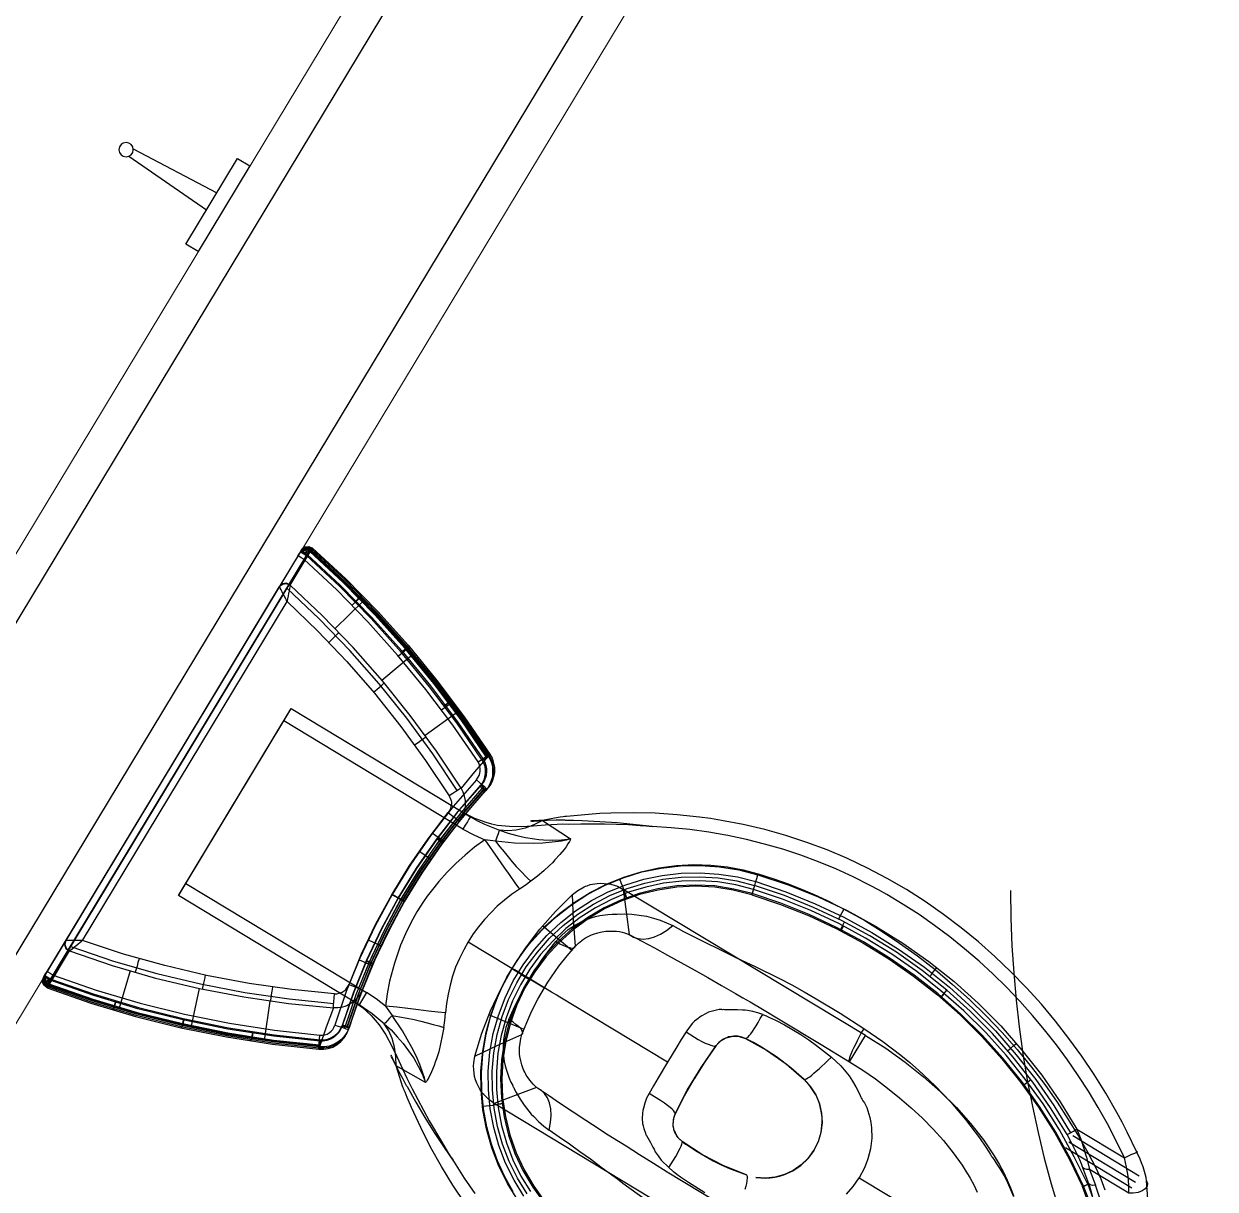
# Model space of a CAD drawing. Header units: centimetres. Extents: x 139057 to 200038, y 34824 to 80516.
# Drawn here: x 164562.8 to 164646.2, y 55901.5 to 55983.1 of the extents above; entities that cross this region are included whole.
import ezdxf

# ---------------------------------------------------------------- set-up
doc = ezdxf.new("R2010")
doc.units = ezdxf.units.CM
doc.header["$LTSCALE"] = 100
doc.linetypes.add('HIDDEN', pattern=[0.5, 0.25, -0.25])
doc.layers.get('0').update_dxf_attribs({"lineweight": 0})
doc.layers.add('437_RIVESTIMENTI_001-AM_0', color=13, linetype='Continuous', lineweight=0)
for name, color, linetype in [('A-ARREDO', 6, 'Continuous'), ('A-MCLS4-12', 61, 'Continuous'), ('A-SANITARI', 6, 'Continuous')]:
    doc.layers.add(name, color=color, linetype=linetype)

# ---------------------------------------------------------------- blocks, each defined once
blk = doc.blocks.new('AWP0ALEVP1$0$COAT HOOK_1')
for p, q in [((-3, -76), (-7, -10)), ((3, -76), (7, -10))]:
    blk.add_line(p, q)
blk.add_lwpolyline([(-35, -10), (35, -10), (35, 0), (-35, 0)], close=True)
blk.add_circle((0, -80), 5)
blk = doc.blocks.new('hand')
at = {"layer": 'A-SANITARI', "color": 8, "linetype": 'HIDDEN', "ltscale": 5}
blk.add_circle((0, 0), 75, dxfattribs=at)

msp = doc.modelspace()

# ---------------------------------------------------------------- linework, layer by layer
at = {"layer": '437_RIVESTIMENTI_001-AM_0', "elevation": 0}
for points in [[(164558.433, 56114.742), (164560.574, 56113.45), (164462.643, 55951.218), (164537.981, 55905.74), (164639.788, 56074.395), (164666.329, 56058.374), (164665.037, 56056.233)], [(164659.264, 56045.702), (164657.972, 56043.561), (164645.557, 56051.056), (164552.535, 55896.955), (164720.761, 55795.406), (164813.783, 55949.507), (164751.287, 55987.232), (164752.579, 55989.373)]]:
    msp.add_lwpolyline(points, dxfattribs=at)
at = {"layer": 'A-MCLS4-12'}
for p, q in [((164640.637, 56070.963, 0), (164538.83, 55902.308, 0)), ((164644.691, 56054.459, 0), (164549.103, 55896.107, 0))]:
    msp.add_line(p, q, dxfattribs=at)
at = {"layer": 'A-SANITARI', "elevation": 0, "flags": 128}
for points in [[(164582.248, 55946.198), (164582.303, 55946.164), (164582.677, 55945.938), (164582.844, 55946.121), (164582.956, 55946.243), (164583.011, 55946.304), (164582.745, 55946.427), (164582.459, 55946.391), (164582.248, 55946.198), (164564.25, 55916.383), (164564.177, 55916.106), (164564.279, 55915.836), (164564.512, 55915.658), (164564.54, 55915.735), (164564.604, 55915.905), (164564.68, 55916.124), (164564.306, 55916.349), (164564.25, 55916.383)], [(164564.42, 55915.694), (164564.462, 55915.763), (164582.677, 55945.938), (164582.803, 55946.146), (164582.936, 55946.368)], [(164594.533, 55930.162), (164592.888, 55928.282), (164591.359, 55926.313), (164589.924, 55924.249), (164588.622, 55922.124), (164587.431, 55919.932), (164586.365, 55917.664), (164585.418, 55915.344), (164584.612, 55912.976), (164584.917, 55912.886), (164585.172, 55912.808), (164585.392, 55912.732), (164585.519, 55912.693), (164585.569, 55912.682), (164585.597, 55912.759), (164585.463, 55912.443), (164585.296, 55912.166), (164585.065, 55911.909), (164584.8, 55911.69), (164584.497, 55911.533), (164584.183, 55911.42), (164583.845, 55911.36), (164583.512, 55911.372), (164580.279, 55911.716), (164577.053, 55912.227), (164573.866, 55912.866), (164570.712, 55913.654), (164567.584, 55914.578), (164564.512, 55915.658), (164564.47, 55915.589), (164567.542, 55914.509), (164570.671, 55913.585), (164573.838, 55912.788), (164577.025, 55912.15), (164580.251, 55911.639), (164583.498, 55911.286), (164583.825, 55911.296), (164584.156, 55911.342), (164584.483, 55911.447), (164584.772, 55911.613), (164585.037, 55911.831), (164585.268, 55912.089), (164585.443, 55912.38), (164585.569, 55912.682), (164586.363, 55915), (164587.277, 55917.265), (164588.324, 55919.469), (164589.476, 55921.627), (164590.766, 55923.703), (164592.154, 55925.72), (164593.658, 55927.647), (164595.264, 55929.494), (164595.231, 55929.533), (164595.128, 55929.614), (164594.959, 55929.772), (164594.749, 55929.956), (164594.533, 55930.162), (164594.709, 55930.453), (164594.765, 55930.608), (164594.784, 55930.766), (164594.798, 55930.852), (164594.79, 55930.933), (164594.774, 55931.094), (164594.744, 55931.169), (164594.713, 55931.244), (164594.639, 55931.402), (164594.914, 55931.576), (164595.145, 55931.74), (164595.328, 55931.856), (164595.442, 55931.919), (164595.473, 55931.939), (164595.625, 55931.658), (164595.73, 55931.33), (164595.784, 55931.014), (164595.786, 55930.672), (164595.766, 55930.514), (164595.732, 55930.364), (164595.634, 55930.045), (164595.556, 55929.885), (164595.473, 55929.746), (164595.264, 55929.494), (164595.208, 55929.433), (164595.417, 55929.685), (164595.579, 55929.984), (164595.635, 55930.14), (164595.677, 55930.303), (164595.73, 55930.611), (164595.736, 55930.778), (164595.729, 55930.953), (164595.674, 55931.269), (164595.569, 55931.597), (164595.417, 55931.878), (164593.623, 55934.511), (164591.712, 55937.044), (164589.687, 55939.514), (164587.559, 55941.876), (164585.337, 55944.144), (164583.011, 55946.304), (164583.053, 55946.373), (164583.045, 55946.359), (164583.014, 55946.34), (164582.972, 55946.271), (164582.939, 55946.215), (164582.892, 55946.168), (164582.858, 55946.113), (164582.802, 55946.052), (164582.697, 55945.908), (164582.574, 55945.736), (164582.46, 55945.578)], [(164582.886, 55946.285), (164582.861, 55946.243), (164564.596, 55915.985), (164564.496, 55915.819), (164564.471, 55915.777)], [(164582.198, 55946.115), (164582.253, 55946.081), (164582.627, 55945.855), (164564.73, 55916.207), (164567.774, 55915.144), (164570.88, 55914.214), (164574.006, 55913.443), (164577.171, 55912.799), (164580.37, 55912.304), (164583.58, 55911.954)], [(164582.03, 55945.837), (164582.08, 55945.921), (164582.106, 55945.962), (164582.131, 55946.004), (164582.181, 55946.087), (164582.206, 55946.128), (164582.223, 55946.156), (164582.256, 55946.212), (164582.273, 55946.239), (164582.29, 55946.267)], [(164584.599, 55915.177), (164584.751, 55915.179), (164584.921, 55915.209), (164585.062, 55915.256), (164585.137, 55915.286), (164585.207, 55915.339), (164585.338, 55915.43), (164585.385, 55915.477), (164585.441, 55915.538), (164585.608, 55915.815), (164585.896, 55915.698), (164586.143, 55915.606), (164586.362, 55915.53), (164586.495, 55915.469), (164586.545, 55915.457), (164586.064, 55914.16), (164585.633, 55912.851), (164586.416, 55915.119), (164587.305, 55917.343), (164588.335, 55919.518), (164589.476, 55921.627), (164590.736, 55923.683), (164592.112, 55925.65), (164593.577, 55927.545), (164595.144, 55929.358), (164595.097, 55929.406), (164594.961, 55929.525), (164594.779, 55929.692), (164594.918, 55929.892), (164595.052, 55930.113), (164595.083, 55930.227), (164595.122, 55930.355), (164595.17, 55930.591), (164595.173, 55930.721), (164595.168, 55930.838), (164595.129, 55931.087), (164595.088, 55931.207), (164595.038, 55931.312), (164594.925, 55931.532), (164593.15, 55934.135), (164591.253, 55936.66), (164589.248, 55939.099), (164587.147, 55941.444), (164584.939, 55943.704), (164582.627, 55945.855), (164582.802, 55946.052), (164582.922, 55946.188), (164582.961, 55946.221), (164582.695, 55946.344), (164582.409, 55946.308), (164582.198, 55946.115)], [(164582.939, 55946.215), (164582.7, 55946.321), (164582.428, 55946.278), (164582.225, 55946.098)], [(164582.248, 55946.198), (164582.29, 55946.267), (164582.501, 55946.461), (164582.787, 55946.496), (164583.053, 55946.373), (164585.379, 55944.213), (164587.615, 55941.937), (164589.743, 55939.575), (164591.754, 55937.113), (164593.67, 55934.558), (164595.473, 55931.939), (164595.417, 55931.878), (164595.348, 55931.825), (164595.195, 55931.728), (164594.989, 55931.607), (164595.116, 55931.379), (164595.193, 55931.162), (164595.232, 55930.912), (164595.234, 55930.665), (164595.217, 55930.543), (164595.2, 55930.421), (164595.116, 55930.188), (164595.063, 55930.069), (164594.996, 55929.958), (164594.843, 55929.767)], [(164582.981, 55946.285), (164582.742, 55946.391), (164582.479, 55946.361), (164582.275, 55946.181)], [(164595.239, 55931.739), (164593.451, 55934.35), (164591.548, 55936.898), (164589.529, 55939.345), (164587.415, 55941.699), (164585.192, 55943.967), (164582.866, 55946.127), (164582.678, 55946.221), (164582.473, 55946.194), (164582.308, 55946.048)], [(164582.917, 55946.21), (164582.734, 55946.282), (164582.528, 55946.255), (164582.372, 55946.122)], [(164582.805, 55946.088), (164582.642, 55946.13), (164582.511, 55946.039)], [(164595.259, 55931.803), (164593.47, 55934.414), (164591.559, 55936.947), (164589.554, 55939.387), (164587.426, 55941.749), (164585.217, 55944.008), (164582.892, 55946.168)], [(164582.908, 55946.196), (164585.225, 55944.022), (164587.448, 55941.754), (164589.562, 55939.401), (164591.582, 55936.953), (164593.484, 55934.406), (164595.273, 55931.795)], [(164594.639, 55931.402), (164592.87, 55933.983), (164590.992, 55936.477), (164589.006, 55938.886), (164586.933, 55941.214), (164584.744, 55943.443), (164582.46, 55945.578), (164564.897, 55916.484), (164567.914, 55915.438), (164570.992, 55914.525), (164574.096, 55913.748), (164577.233, 55913.12), (164580.396, 55912.629), (164583.57, 55912.282)], [(164582.46, 55945.578), (164582.252, 55945.704), (164582.086, 55945.804), (164582.03, 55945.837)], [(164582.755, 55946.005), (164582.6, 55946.061), (164582.461, 55945.956)], [(164582.677, 55945.938), (164584.989, 55943.787), (164587.198, 55941.527), (164589.312, 55939.174), (164591.317, 55936.734), (164593.214, 55934.209), (164594.989, 55931.607)], [(164581.489, 55943.782), (164581.231, 55943.919), (164580.937, 55943.87), (164580.726, 55943.676), (164565.772, 55918.904), (164565.699, 55918.627), (164565.793, 55918.344), (164566.034, 55918.179)], [(164566.949, 55918.912), (164566.891, 55918.91), (164566.846, 55918.899), (164566.738, 55918.907), (164566.266, 55918.909), (164566.186, 55918.901), (164566.033, 55918.898), (164565.903, 55918.901), (164565.822, 55918.893), (164565.772, 55918.904), (164565.713, 55918.619), (164565.801, 55918.358), (164566.034, 55918.179), (164566.065, 55918.199), (164566.134, 55918.251), (164566.351, 55918.423), (164566.421, 55918.475), (164566.476, 55918.536), (164566.624, 55918.655), (164566.793, 55918.78), (164566.871, 55918.846), (164566.91, 55918.879), (164566.949, 55918.912), (164581.267, 55942.631), (164581.242, 55942.684), (164581.231, 55942.728), (164581.173, 55942.82), (164580.952, 55943.237), (164580.922, 55943.312), (164580.853, 55943.448), (164580.789, 55943.562), (164580.759, 55943.637), (164580.726, 55943.676), (164580.951, 55943.861), (164581.223, 55943.905), (164581.489, 55943.782), (164581.486, 55943.746), (164581.472, 55943.66), (164581.421, 55943.388), (164581.407, 55943.302), (164581.379, 55943.225), (164581.343, 55943.039), (164581.312, 55942.831), (164581.278, 55942.681), (164581.267, 55942.631)], [(164593.188, 55929.405), (164591.468, 55931.974), (164589.649, 55934.471), (164587.712, 55936.869), (164585.662, 55939.203), (164583.523, 55941.421), (164581.275, 55943.553)], [(164586.536, 55943.061), (164586.505, 55943.042), (164586.419, 55942.962), (164586.26, 55942.793), (164586.049, 55942.599), (164585.812, 55942.364)], [(164586.397, 55942.956), (164586.358, 55942.923), (164586.224, 55942.796), (164586.035, 55942.607)], [(164586.447, 55943.039), (164586.391, 55942.978), (164586.257, 55942.851), (164586.099, 55942.682)], [(164586.461, 55943.031), (164586.508, 55943.078)], [(164581.267, 55942.631), (164583.398, 55940.588), (164585.449, 55938.443), (164587.392, 55936.212), (164589.225, 55933.895), (164590.973, 55931.498), (164592.621, 55929.029)], [(164584.631, 55940.752), (164586.637, 55942.697)], [(164584.19, 55939.77), (164584.396, 55939.986), (164584.599, 55940.166), (164584.749, 55940.321), (164584.852, 55940.429), (164584.913, 55940.468)], [(164589.843, 55939.458), (164589.812, 55939.439), (164589.717, 55939.345), (164589.539, 55939.206), (164589.328, 55939.013), (164589.072, 55938.808)], [(164589.734, 55939.467), (164589.665, 55939.414), (164589.517, 55939.295), (164589.345, 55939.135)], [(164589.687, 55939.514), (164589.748, 55939.553)], [(164587.907, 55937.129), (164590.055, 55938.933)], [(164589.67, 55939.392), (164589.631, 55939.359), (164589.484, 55939.24), (164589.281, 55939.06)], [(164587.325, 55936.29), (164587.55, 55936.475), (164587.745, 55936.641), (164587.909, 55936.788), (164588.026, 55936.888), (164588.087, 55936.926)], [(164592.899, 55935.628), (164592.868, 55935.609), (164592.768, 55935.537), (164592.59, 55935.399), (164592.36, 55935.236), (164592.09, 55935.039)], [(164592.694, 55935.601), (164592.641, 55935.576), (164592.502, 55935.471), (164592.293, 55935.314)], [(164592.744, 55935.684), (164592.683, 55935.646), (164592.544, 55935.54), (164592.357, 55935.388)], [(164592.686, 55935.776), (164592.741, 55935.837)], [(164573.66, 55922.044), (164573.685, 55922.086), (164574.179, 55922.903), (164586.841, 55915.26), (164586.423, 55914.567), (164586.348, 55914.442), (164586.323, 55914.401), (164573.66, 55922.044), (164581.563, 55935.137), (164594.101, 55927.568), (164594.001, 55927.402), (164593.892, 55927.222), (164593.742, 55926.973), (164593.583, 55926.709), (164581.045, 55934.278), (164581.463, 55934.971), (164581.538, 55935.095), (164581.563, 55935.137)], [(164581.563, 55935.137), (164593.644, 55927.844), (164593.589, 55927.878), (164593.561, 55927.894)], [(164590.933, 55933.28), (164593.191, 55934.923)], [(164574.179, 55922.903), (164581.045, 55934.278)], [(164590.196, 55932.591), (164590.449, 55932.76), (164590.658, 55932.917), (164590.827, 55933.042), (164590.958, 55933.133), (164591.005, 55933.18)], [(164594.925, 55931.532), (164595.148, 55931.681), (164595.301, 55931.778), (164595.353, 55931.803), (164595.505, 55931.522), (164595.618, 55931.208), (164595.648, 55931.039), (164595.664, 55930.878), (164595.661, 55930.559), (164595.646, 55930.378), (164595.613, 55930.229), (164595.501, 55929.918), (164595.431, 55929.771), (164595.339, 55929.619), (164595.144, 55929.358), (164594.22, 55928.328), (164593.321, 55927.246), (164591.942, 55925.431), (164590.66, 55923.559), (164589.467, 55921.614), (164588.393, 55919.615), (164587.417, 55917.559), (164586.545, 55915.457), (164586.392, 55915.172), (164586.308, 55915.033), (164586.21, 55914.903), (164585.996, 55914.673), (164585.865, 55914.582), (164585.735, 55914.491), (164585.454, 55914.339), (164585.304, 55914.278), (164585.149, 55914.24), (164584.832, 55914.185), (164584.513, 55914.189), (164584.012, 55912.828), (164583.548, 55911.463), (164583.551, 55911.499), (164583.574, 55911.694), (164583.58, 55911.954), (164583.841, 55911.948), (164584.091, 55911.986), (164584.338, 55912.083), (164584.544, 55912.204), (164584.752, 55912.362), (164584.919, 55912.545), (164585.053, 55912.766), (164585.151, 55912.991)], [(164594.779, 55929.692), (164593.181, 55927.859), (164591.699, 55925.937), (164590.328, 55923.948), (164589.06, 55921.878), (164587.903, 55919.742), (164586.856, 55917.538), (164585.937, 55915.295), (164585.151, 55912.991), (164585.392, 55912.921), (164585.57, 55912.871), (164585.633, 55912.851), (164585.499, 55912.535), (164585.31, 55912.252), (164585.101, 55912), (164584.823, 55911.79), (164584.534, 55911.624), (164584.22, 55911.511), (164583.881, 55911.451), (164583.548, 55911.463), (164580.316, 55911.808), (164577.103, 55912.31), (164573.902, 55912.957), (164570.749, 55913.746), (164567.621, 55914.67), (164564.562, 55915.741), (164564.604, 55915.81), (164566.034, 55918.179), (164569.032, 55917.164), (164572.068, 55916.276), (164575.147, 55915.552), (164578.243, 55914.949), (164581.372, 55914.497), (164584.513, 55914.189), (164584.532, 55914.253), (164584.53, 55914.405), (164584.547, 55914.622), (164584.576, 55914.888), (164584.599, 55915.177), (164581.602, 55915.473), (164578.609, 55915.9), (164575.641, 55916.463), (164572.712, 55917.154), (164569.814, 55917.958), (164566.949, 55918.912)], [(164585.123, 55912.913), (164585.917, 55915.231), (164586.839, 55917.51), (164587.886, 55919.714), (164589.06, 55921.878), (164590.337, 55923.962), (164591.724, 55925.979), (164593.236, 55927.92), (164594.843, 55929.767), (164595.025, 55929.6), (164595.161, 55929.48), (164595.208, 55929.433), (164593.61, 55927.6), (164592.137, 55925.692), (164590.758, 55923.689), (164589.476, 55921.627), (164588.34, 55919.496), (164587.302, 55917.307), (164586.383, 55915.064), (164585.597, 55912.759), (164585.533, 55912.779), (164585.356, 55912.83), (164585.123, 55912.913), (164585.017, 55912.675), (164584.891, 55912.467), (164584.716, 55912.271), (164584.521, 55912.105), (164584.302, 55911.991), (164584.063, 55911.909), (164583.804, 55911.857), (164583.557, 55911.855), (164583.532, 55911.624), (164583.517, 55911.444), (164583.512, 55911.372), (164583.498, 55911.286), (164583.492, 55911.308), (164583.495, 55911.438), (164583.521, 55911.669), (164583.57, 55912.282), (164583.736, 55912.276), (164583.906, 55912.306), (164584.069, 55912.358), (164584.214, 55912.441), (164584.353, 55912.546), (164584.473, 55912.682), (164584.556, 55912.821), (164584.612, 55912.976)], [(164595.048, 55929.7), (164593.433, 55927.839), (164591.921, 55925.898), (164590.511, 55923.876), (164589.226, 55921.778), (164588.066, 55919.605), (164587.011, 55917.388), (164586.081, 55915.095), (164585.3, 55912.769)], [(164585.456, 55912.807), (164586.242, 55915.111), (164587.161, 55917.354), (164588.193, 55919.566), (164589.351, 55921.703), (164590.619, 55923.773), (164592.012, 55925.767), (164593.502, 55927.703), (164595.1, 55929.536)], [(164595.036, 55929.461), (164593.46, 55927.634), (164591.987, 55925.726), (164590.611, 55923.759), (164589.351, 55921.703), (164588.202, 55919.58), (164587.172, 55917.404), (164586.275, 55915.167), (164585.492, 55912.899)], [(164585.608, 55915.815), (164586.491, 55917.966), (164587.493, 55920.065), (164588.614, 55922.11), (164589.818, 55924.105), (164591.147, 55926.025), (164592.542, 55927.867), (164592.789, 55927.68), (164593.008, 55927.51), (164593.185, 55927.365), (164593.287, 55927.285), (164593.321, 55927.246), (164593.507, 55927.492), (164593.638, 55927.772), (164593.694, 55927.927), (164593.728, 55928.077), (164593.759, 55928.38), (164593.765, 55928.546), (164593.763, 55928.699), (164593.7, 55929.001), (164593.606, 55929.285), (164593.455, 55929.565), (164593.402, 55929.541), (164593.271, 55929.449), (164593.088, 55929.333), (164592.865, 55929.184), (164592.621, 55929.029), (164592.736, 55928.751), (164592.753, 55928.685), (164592.775, 55928.596), (164592.777, 55928.443), (164592.763, 55928.357), (164592.743, 55928.293), (164592.71, 55928.144), (164592.64, 55927.997), (164592.542, 55927.867)], [(164593.575, 55927.886), (164593.617, 55927.861), (164593.686, 55927.819), (164593.935, 55927.669), (164594.018, 55927.618), (164594.101, 55927.568)], [(164593.644, 55927.844), (164594.398, 55927.465), (164595.188, 55927.177), (164595.579, 55927.073), (164596.001, 55926.989), (164596.836, 55926.9), (164597.663, 55926.893), (164598.501, 55926.935), (164599.334, 55926.999), (164600.172, 55927.041), (164600.581, 55927.06), (164600.994, 55927.056), (164601.838, 55927.076), (164603.5, 55927.074), (164605.165, 55927.014), (164605.995, 55926.948), (164606.414, 55926.922), (164606.617, 55926.913), (164606.833, 55926.896), (164604.391, 55927.141), (164603.17, 55927.217), (164601.941, 55927.278), (164601.333, 55927.305), (164601.028, 55927.3), (164600.861, 55927.306), (164600.789, 55927.312), (164600.717, 55927.317), (164600.115, 55927.322), (164599.504, 55927.312), (164599.199, 55927.308), (164599.06, 55927.297), (164598.908, 55927.295), (164598.769, 55927.284), (164598.638, 55927.287), (164598.5, 55927.276), (164598.383, 55927.271), (164598.339, 55927.26)], [(164641.53, 55900.828), (164641.434, 55902.078), (164641.409, 55902.319), (164641.349, 55902.564), (164641.2, 55903.069), (164641.098, 55903.339), (164641.002, 55903.586), (164640.773, 55904.083), (164640.094, 55905.495), (164639.735, 55906.184), (164639.368, 55906.86), (164638.597, 55908.213), (164637.779, 55909.52), (164636.908, 55910.802), (164636.012, 55912.042), (164635.064, 55913.257), (164634.076, 55914.439), (164633.035, 55915.597), (164631.948, 55916.707), (164630.821, 55917.784), (164629.669, 55918.82), (164628.462, 55919.794), (164627.215, 55920.736), (164625.944, 55921.635), (164624.631, 55922.466), (164623.284, 55923.241), (164621.912, 55923.975), (164620.498, 55924.639), (164619.087, 55925.245), (164617.648, 55925.773), (164616.184, 55926.26), (164614.714, 55926.675), (164613.203, 55927.02), (164611.68, 55927.316), (164610.92, 55927.434), (164610.137, 55927.548), (164608.589, 55927.707), (164607.044, 55927.808), (164605.492, 55927.838), (164603.93, 55927.817), (164603.158, 55927.791), (164602.384, 55927.729), (164600.826, 55927.592), (164600.768, 55927.589), (164600.723, 55927.578), (164600.607, 55927.573), (164600.401, 55927.546), (164599.982, 55927.478), (164599.163, 55927.31), (164601.122, 55926.015), (164601.127, 55925.992), (164601.11, 55925.965), (164601.085, 55925.923), (164601.035, 55925.84), (164600.926, 55925.66), (164600.809, 55925.466), (164600.678, 55925.28), (164600.367, 55924.92), (164600.024, 55924.541), (164599.849, 55924.345), (164599.646, 55924.165), (164599.245, 55923.783), (164598.795, 55923.412), (164598.33, 55923.05), (164597.944, 55922.754), (164597.538, 55922.488), (164596.993, 55922.118), (164596.489, 55921.723), (164595.991, 55921.305), (164595.527, 55920.848), (164595.09, 55920.375), (164594.672, 55919.871), (164594.29, 55919.364), (164593.942, 55918.818), (164598.251, 55916.217)], [(164593.11, 55927.429), (164591.709, 55925.61), (164590.419, 55923.723), (164589.218, 55921.764), (164588.136, 55919.752), (164587.15, 55917.682), (164586.271, 55915.566)], [(164594.101, 55927.568), (164594.595, 55927.289), (164595.091, 55927.047), (164596.139, 55926.622), (164596.102, 55926.53), (164596.038, 55926.361), (164595.954, 55926.128), (164595.868, 55925.859), (164595.113, 55925.956), (164596.025, 55924.649), (164596.457, 55924.048), (164596.86, 55923.464), (164597.211, 55922.95), (164597.538, 55922.488)], [(164598.325, 55927.268), (164598.339, 55927.26), (164598.347, 55927.274), (164598.397, 55927.263), (164598.513, 55927.268), (164598.58, 55927.284), (164598.711, 55927.281), (164598.849, 55927.292), (164599.163, 55927.31), (164598.543, 55927.004), (164597.929, 55926.77), (164597.316, 55926.63), (164596.716, 55926.576), (164596.139, 55926.622), (164596.741, 55926.429), (164597.351, 55926.25), (164597.972, 55926.12), (164598.588, 55926.013), (164598.904, 55925.973), (164599.229, 55925.948), (164599.859, 55925.927), (164600.491, 55925.941), (164601.122, 55926.015), (164600.811, 55925.938), (164600.486, 55925.869), (164599.825, 55925.777), (164599.167, 55925.72), (164598.512, 55925.7), (164597.185, 55925.725), (164595.868, 55925.859), (164596.163, 55925.473), (164596.462, 55925.122), (164596.753, 55924.758), (164597.038, 55924.416), (164597.317, 55924.096), (164597.591, 55923.798), (164598.1, 55923.264), (164598.33, 55923.05)], [(164593.583, 55926.709), (164594.342, 55926.308), (164595.113, 55925.956), (164594.404, 55925.439), (164593.728, 55924.883), (164593.094, 55924.302), (164592.479, 55923.69), (164591.897, 55923.039), (164591.348, 55922.35), (164591.081, 55922.001), (164590.827, 55921.643), (164590.362, 55920.904), (164589.938, 55920.139), (164589.564, 55919.363), (164589.218, 55918.57), (164588.927, 55917.743), (164588.784, 55917.319), (164588.664, 55916.9), (164588.45, 55916.046), (164588.287, 55915.181), (164588.16, 55914.312), (164587.517, 55914.814), (164586.841, 55915.26)], [(164591.434, 55926.437), (164591.681, 55926.251), (164591.922, 55926.086), (164592.085, 55925.95), (164592.21, 55925.875), (164592.243, 55925.836)], [(164598.083, 55901.158), (164597.409, 55902.265), (164596.826, 55903.429), (164596.363, 55904.635), (164596.006, 55905.89), (164595.773, 55907.165), (164595.643, 55908.453), (164595.63, 55909.746), (164595.747, 55911.037), (164595.973, 55912.318), (164596.334, 55913.574), (164596.779, 55914.781), (164597.351, 55915.947), (164598.02, 55917.056), (164598.8, 55918.097), (164599.654, 55919.075), (164600.603, 55919.957), (164601.632, 55920.754), (164602.719, 55921.459), (164603.87, 55922.05), (164605.078, 55922.549), (164606.306, 55922.923), (164607.584, 55923.192), (164608.866, 55923.344), (164610.168, 55923.371), (164611.461, 55923.289), (164612.751, 55923.078), (164613.996, 55922.761), (164614.033, 55922.852), (164614.083, 55923.03), (164614.158, 55923.249), (164614.223, 55923.512), (164616.358, 55922.791), (164618.449, 55921.964), (164620.491, 55920.995), (164622.467, 55919.916), (164624.376, 55918.725), (164626.205, 55917.433), (164627.966, 55916.029), (164629.647, 55914.523), (164631.233, 55912.923), (164632.71, 55911.237), (164634.101, 55909.471), (164635.384, 55907.62), (164636.553, 55905.704), (164639.906, 55903.68), (164639.312, 55904.889), (164638.702, 55906.07), (164638.053, 55907.218), (164637.373, 55908.347), (164636.649, 55909.465), (164635.9, 55910.541), (164635.129, 55911.611), (164634.296, 55912.643), (164633.455, 55913.661), (164632.561, 55914.654), (164631.637, 55915.628), (164630.687, 55916.56), (164629.713, 55917.451), (164628.708, 55918.323), (164627.677, 55919.152), (164626.608, 55919.949), (164625.522, 55920.718), (164624.403, 55921.431), (164623.267, 55922.117), (164622.668, 55922.441), (164622.084, 55922.756), (164620.897, 55923.359), (164619.7, 55923.911), (164618.469, 55924.409), (164617.235, 55924.87), (164615.976, 55925.289), (164614.706, 55925.659), (164613.425, 55925.979), (164612.118, 55926.257), (164611.453, 55926.376), (164610.801, 55926.486), (164609.472, 55926.664), (164608.154, 55926.798), (164606.833, 55926.896)], [(164591.758, 55926.034), (164591.963, 55925.873), (164592.107, 55925.767), (164592.162, 55925.733)], [(164591.797, 55926.067), (164591.988, 55925.914), (164592.132, 55925.808), (164592.187, 55925.775)], [(164591.351, 55924.578), (164591.31, 55924.603), (164591.185, 55924.679), (164591, 55924.81), (164590.772, 55924.966), (164590.517, 55925.138)], [(164597.424, 55900.724), (164596.711, 55901.892), (164596.104, 55903.109), (164595.61, 55904.39), (164595.236, 55905.712), (164594.987, 55907.053), (164594.85, 55908.422), (164594.842, 55909.787), (164594.965, 55911.15), (164595.21, 55912.495), (164595.577, 55913.824), (164596.064, 55915.099), (164596.655, 55916.33), (164597.38, 55917.499), (164598.179, 55918.604), (164599.095, 55919.62), (164600.1, 55920.564), (164601.176, 55921.407), (164602.316, 55922.137), (164603.536, 55922.781), (164604.811, 55923.296), (164606.114, 55923.701), (164607.45, 55923.972), (164608.813, 55924.132), (164610.187, 55924.153), (164611.552, 55924.066), (164612.9, 55923.857), (164614.223, 55923.512)], [(164597.852, 55900.995), (164597.158, 55902.132), (164596.57, 55903.319), (164596.102, 55904.547), (164595.739, 55905.824), (164595.487, 55907.13), (164595.374, 55908.445), (164595.355, 55909.761), (164595.476, 55911.087), (164595.709, 55912.383), (164596.065, 55913.661), (164596.54, 55914.887), (164597.107, 55916.076), (164597.793, 55917.212), (164598.589, 55918.281), (164599.466, 55919.264), (164600.432, 55920.174), (164601.469, 55920.985), (164602.578, 55921.695), (164603.759, 55922.305), (164604.982, 55922.796), (164606.24, 55923.19), (164607.54, 55923.464), (164608.859, 55923.613), (164610.182, 55923.645), (164611.489, 55923.556), (164612.802, 55923.35), (164614.083, 55923.03), (164616.182, 55922.311), (164618.25, 55921.478), (164620.251, 55920.535), (164622.2, 55919.472), (164624.081, 55918.299), (164625.904, 55917.028), (164627.637, 55915.642), (164629.29, 55914.152), (164630.857, 55912.583), (164632.321, 55910.905), (164633.693, 55909.17), (164634.956, 55907.349), (164636.111, 55905.442)], [(164607.893, 55910.396), (164600.246, 55915.013), (164600.149, 55915.071), (164599.775, 55915.297), (164598.098, 55916.309), (164598.071, 55916.326), (164597.821, 55916.476), (164597.6, 55916.61), (164597.406, 55916.727), (164597.253, 55916.819), (164597.115, 55916.903), (164597.032, 55916.953), (164597.717, 55917.995), (164598.508, 55918.992), (164599.374, 55919.925), (164600.35, 55920.791), (164601.371, 55921.573), (164602.485, 55922.262), (164603.636, 55922.852), (164604.836, 55923.338), (164606.05, 55923.72), (164607.291, 55923.992), (164608.524, 55924.155), (164609.757, 55924.224), (164610.944, 55924.187), (164612.096, 55924.059), (164613.205, 55923.862), (164614.256, 55923.568), (164615.355, 55923.226), (164616.35, 55922.871), (164617.279, 55922.5), (164618.163, 55922.117), (164619.039, 55921.72), (164619.898, 55921.296), (164620.782, 55920.819), (164621.713, 55920.295), (164622.924, 55919.545), (164624.157, 55918.707), (164625.401, 55917.824), (164626.639, 55916.868), (164627.849, 55915.835), (164629.056, 55914.766), (164630.208, 55913.637), (164631.334, 55912.465), (164632.386, 55911.263), (164633.384, 55910.037), (164634.311, 55908.816), (164635.179, 55907.592), (164635.961, 55906.383), (164636.688, 55905.207), (164637.323, 55904.067), (164637.897, 55902.984), (164638.242, 55902.208), (164638.523, 55901.453)], [(164637.358, 55900.587), (164636.959, 55901.679), (164637.395, 55901.869), (164636.99, 55902.983), (164636.882, 55903.275), (164636.767, 55903.553), (164636.637, 55903.839), (164636.493, 55904.134), (164636.193, 55904.731), (164635.883, 55905.315), (164634.725, 55907.186), (164633.476, 55908.998), (164632.104, 55910.734), (164630.646, 55912.389), (164629.101, 55913.964), (164627.468, 55915.423), (164625.734, 55916.81), (164623.947, 55918.077), (164622.058, 55919.237), (164620.123, 55920.291), (164618.136, 55921.226), (164616.09, 55922.064), (164613.996, 55922.761), (164613.806, 55922.101), (164615.822, 55921.432), (164617.784, 55920.644), (164619.716, 55919.743), (164621.582, 55918.73), (164623.388, 55917.621), (164625.128, 55916.4), (164626.795, 55915.092), (164628.39, 55913.694), (164629.904, 55912.194), (164631.318, 55910.622), (164632.646, 55908.97), (164633.887, 55907.238), (164635.015, 55905.442), (164636.042, 55903.574), (164636.959, 55901.679), (164636.981, 55901.684), (164637.123, 55901.731), (164637.32, 55901.839), (164636.384, 55903.765), (164635.343, 55905.641), (164634.21, 55907.459), (164632.955, 55909.2), (164631.621, 55910.874), (164630.18, 55912.463), (164628.66, 55913.985), (164627.051, 55915.391), (164625.365, 55916.73), (164623.603, 55917.945), (164621.768, 55919.071), (164619.889, 55920.092), (164617.944, 55921.002), (164615.953, 55921.806), (164613.923, 55922.484), (164612.692, 55922.792), (164611.438, 55923.001), (164610.167, 55923.087), (164608.901, 55923.058), (164607.627, 55922.919), (164606.386, 55922.648), (164605.167, 55922.288), (164603.994, 55921.786), (164602.866, 55921.2), (164601.795, 55920.523), (164600.797, 55919.746), (164599.87, 55918.869), (164599.019, 55917.927), (164598.269, 55916.905), (164597.609, 55915.811), (164597.053, 55914.672), (164596.603, 55913.488), (164596.259, 55912.259), (164596.036, 55911.014), (164595.927, 55909.737), (164595.935, 55908.466), (164596.045, 55907.209), (164596.286, 55905.948), (164596.633, 55904.737), (164597.082, 55903.54), (164597.645, 55902.406), (164598.314, 55901.322)], [(164637.395, 55900.773), (164637.034, 55901.709), (164636.112, 55903.627), (164635.084, 55905.494), (164633.957, 55907.29), (164632.715, 55909.023), (164631.388, 55910.675), (164629.96, 55912.255), (164628.446, 55913.755), (164626.859, 55915.166), (164625.178, 55916.484), (164623.43, 55917.69), (164621.632, 55918.813), (164619.744, 55919.82), (164617.826, 55920.713), (164615.85, 55921.51), (164613.828, 55922.201), (164612.538, 55922.507), (164611.212, 55922.721), (164609.889, 55922.783), (164608.548, 55922.723), (164607.218, 55922.524), (164605.93, 55922.205), (164604.674, 55921.753), (164603.459, 55921.182), (164602.317, 55920.511), (164601.23, 55919.712), (164600.245, 55918.832), (164599.346, 55917.843), (164598.549, 55916.774), (164597.855, 55915.624), (164597.28, 55914.421), (164596.824, 55913.165), (164596.496, 55911.87), (164596.29, 55910.558), (164596.22, 55909.22), (164596.28, 55907.88), (164596.465, 55906.558), (164596.784, 55905.269), (164597.227, 55904), (164597.785, 55902.794), (164598.47, 55901.643), (164599.255, 55900.564)], [(164600.092, 55918.829), (164600.378, 55918.676), (164600.63, 55918.561), (164600.854, 55918.464), (164601.046, 55918.405), (164601.196, 55918.371), (164601.334, 55918.382), (164601.418, 55918.426), (164601.454, 55918.518), (164601.331, 55920.35), (164601.256, 55922.134), (164601.634, 55922.416), (164602.059, 55922.651), (164602.165, 55922.701), (164602.284, 55922.742), (164602.501, 55922.819), (164602.987, 55922.904), (164603.22, 55922.915), (164603.459, 55922.903), (164603.933, 55922.843), (164604.16, 55922.782), (164604.393, 55922.698), (164604.812, 55922.483)], [(164605.079, 55921.83), (164604.84, 55922.466), (164604.818, 55922.555), (164604.751, 55922.727), (164604.66, 55922.952), (164604.564, 55923.2)], [(164589.467, 55921.614), (164589.426, 55921.639), (164589.315, 55921.706), (164589.121, 55921.823), (164588.877, 55921.951), (164588.614, 55922.11)], [(164588.631, 55922.138), (164588.902, 55921.993), (164589.138, 55921.85), (164589.332, 55921.733), (164589.451, 55921.68), (164589.492, 55921.655)], [(164594.423, 55910.815), (164594.913, 55912.41), (164595.517, 55913.974), (164596.226, 55915.493), (164597.032, 55916.953), (164597.957, 55918.36), (164598.971, 55919.695), (164600.065, 55920.944), (164601.256, 55922.134)], [(164613.923, 55922.484), (164613.856, 55922.278), (164613.809, 55922.137), (164613.806, 55922.101), (164612.511, 55922.429), (164611.212, 55922.627), (164609.875, 55922.697), (164608.548, 55922.628), (164607.24, 55922.435), (164605.951, 55922.116), (164604.704, 55921.678), (164603.498, 55921.121), (164602.361, 55920.427), (164601.291, 55919.656), (164600.311, 55918.754), (164599.421, 55917.779), (164598.61, 55916.718), (164597.924, 55915.582), (164597.358, 55914.393), (164596.902, 55913.137), (164596.582, 55911.856), (164596.376, 55910.544), (164596.314, 55909.22), (164596.361, 55907.888), (164596.554, 55906.58), (164596.873, 55905.291), (164597.311, 55904.044), (164597.868, 55902.838), (164598.539, 55901.696), (164599.325, 55900.617)], [(164621.77, 55912.246), (164604.812, 55922.483), (164604.999, 55920.914), (164605.214, 55919.329), (164606.107, 55918.866), (164607.004, 55918.381), (164607.908, 55917.873), (164608.834, 55917.371), (164609.765, 55916.847), (164610.723, 55916.306), (164611.696, 55915.756), (164612.674, 55915.185), (164613.181, 55914.898), (164613.689, 55914.61), (164614.672, 55914.017), (164615.678, 55913.428), (164618.671, 55911.622), (164620.657, 55910.404), (164621.577, 55909.83), (164622.458, 55909.222), (164623.314, 55908.573), (164624.153, 55907.897), (164624.962, 55907.201), (164625.745, 55906.463), (164626.498, 55905.706), (164627.217, 55904.894), (164627.898, 55904.048), (164628.526, 55903.178), (164628.816, 55902.719), (164628.965, 55902.497), (164629.092, 55902.269), (164629.352, 55901.791), (164629.581, 55901.293)], [(164605.049, 55921.811), (164605.043, 55921.833), (164604.983, 55921.983), (164604.911, 55922.177)], [(164589.492, 55921.655), (164589.437, 55921.689), (164589.285, 55921.781), (164589.055, 55921.901)], [(164619.893, 55920.411), (164619.943, 55920.494), (164620.021, 55920.655), (164620.133, 55920.871), (164620.261, 55921.115)], [(164596.797, 55913.371), (164597.124, 55914.1), (164597.464, 55914.82), (164597.855, 55915.53), (164598.251, 55916.217), (164598.683, 55916.901), (164599.129, 55917.577), (164599.608, 55918.214), (164600.092, 55918.829), (164600.499, 55919.283), (164600.958, 55919.668), (164601.197, 55919.845), (164601.464, 55920.005), (164601.994, 55920.29), (164602.556, 55920.499), (164602.853, 55920.584), (164603.156, 55920.647), (164603.736, 55920.732), (164604.027, 55920.745), (164604.18, 55920.747), (164604.26, 55920.755), (164604.283, 55920.761), (164604.297, 55920.752), (164604.319, 55920.758), (164604.355, 55920.755), (164604.391, 55920.752), (164604.471, 55920.76), (164604.602, 55920.757), (164604.871, 55920.765), (164605.407, 55920.744), (164605.917, 55920.682), (164606.433, 55920.597), (164606.924, 55920.471), (164607.398, 55920.317), (164607.842, 55920.144), (164608.269, 55919.943), (164609.028, 55919.541), (164609.81, 55919.145), (164610.605, 55918.74), (164611.423, 55918.341), (164612.268, 55917.925), (164612.695, 55917.724), (164613.136, 55917.515), (164614.003, 55917.105), (164615.749, 55916.24), (164616.614, 55915.793), (164617.462, 55915.319), (164618.316, 55914.823), (164619.992, 55913.811), (164621.657, 55912.749), (164622.979, 55911.838), (164624.244, 55910.866), (164624.865, 55910.359), (164625.468, 55909.825), (164626.637, 55908.723), (164627.744, 55907.582), (164628.773, 55906.374), (164629.738, 55905.092), (164630.194, 55904.439), (164630.407, 55904.103), (164630.509, 55903.928), (164630.567, 55903.836), (164630.587, 55903.805), (164630.606, 55903.775), (164630.62, 55903.766), (164630.658, 55903.705), (164630.697, 55903.644), (164630.769, 55903.544), (164630.918, 55903.321), (164631.203, 55902.885), (164631.471, 55902.421), (164631.703, 55901.959), (164632.119, 55900.99)], [(164613.833, 55899.099), (164607.889, 55902.686), (164606.928, 55903.286), (164605.953, 55903.893), (164605, 55904.506), (164604.052, 55905.097), (164603.575, 55905.404), (164603.113, 55905.702), (164602.196, 55906.312), (164601.298, 55906.892), (164600.423, 55907.477), (164599.575, 55908.046), (164598.741, 55908.606), (164597.238, 55908.057), (164595.763, 55907.492), (164595.386, 55907.777), (164595.043, 55908.116), (164594.963, 55908.202), (164594.891, 55908.302), (164594.761, 55908.494), (164594.548, 55908.925), (164594.457, 55909.15), (164594.397, 55909.394), (164594.34, 55909.864), (164594.329, 55910.097), (164594.341, 55910.335), (164594.423, 55910.815), (164596.037, 55911.58), (164597.716, 55912.325), (164598.051, 55913.162), (164598.414, 55913.982), (164598.827, 55914.792), (164599.29, 55915.59), (164599.524, 55915.978), (164599.78, 55916.371), (164600.304, 55917.114), (164600.869, 55917.831), (164601.454, 55918.518), (164601.674, 55918.725), (164601.913, 55918.902), (164602.03, 55919.002), (164602.174, 55919.085), (164602.455, 55919.236), (164602.583, 55919.292), (164602.733, 55919.352), (164603.016, 55919.446), (164603.305, 55919.517), (164603.452, 55919.542), (164603.591, 55919.553), (164603.672, 55919.561), (164603.73, 55919.563), (164603.86, 55919.56), (164603.977, 55919.565), (164604.107, 55919.562), (164604.332, 55919.559), (164604.54, 55919.528), (164604.726, 55919.491), (164604.904, 55919.441), (164605.214, 55919.329), (164605.519, 55919.145), (164605.838, 55919.047), (164606.204, 55918.996), (164606.593, 55919.045), (164607.001, 55919.158), (164607.423, 55919.356), (164607.843, 55919.613), (164608.269, 55919.943)], [(164601.212, 55918.21), (164599.157, 55919.942)], [(164619.988, 55919.598), (164620.298, 55920.205)], [(164620.03, 55919.572), (164620.046, 55919.6), (164620.122, 55919.725), (164620.225, 55919.927)], [(164587.849, 55918.526), (164587.799, 55918.537), (164587.68, 55918.59), (164587.478, 55918.694), (164587.226, 55918.808), (164586.946, 55918.939)], [(164593.942, 55918.818), (164593.635, 55918.247), (164593.334, 55917.654), (164593.074, 55917.036), (164592.864, 55916.406), (164592.691, 55915.774), (164592.553, 55915.139), (164592.443, 55914.487), (164592.369, 55913.832), (164591.814, 55913.884), (164591.181, 55913.963), (164590.477, 55914.048), (164589.736, 55914.136), (164588.959, 55914.227), (164588.16, 55914.312), (164588.638, 55913.664), (164589.146, 55913.566), (164589.676, 55913.473), (164590.161, 55913.369), (164590.638, 55913.251), (164591.088, 55913.15), (164591.506, 55913.03), (164591.897, 55912.926), (164592.244, 55912.811), (164592.32, 55913.313), (164592.369, 55913.832)], [(164566.138, 55918.476), (164569.121, 55917.469), (164572.144, 55916.589), (164575.2, 55915.86), (164578.304, 55915.271), (164581.412, 55914.813), (164584.553, 55914.505)], [(164570.92, 55917.631), (164570.833, 55917.362), (164570.769, 55917.098), (164570.702, 55916.893), (164570.654, 55916.752), (164570.648, 55916.679)], [(164586.32, 55917.559), (164586.609, 55917.442), (164586.861, 55917.327), (164587.058, 55917.246), (164587.191, 55917.185), (164587.241, 55917.173)], [(164586.828, 55917.46), (164587.052, 55917.363), (164587.213, 55917.285), (164587.277, 55917.265)], [(164586.839, 55917.51), (164587.064, 55917.413), (164587.238, 55917.326), (164587.302, 55917.307)], [(164597.101, 55901.316), (164596.515, 55902.35), (164596.002, 55903.473), (164595.572, 55904.64), (164595.248, 55905.856), (164595.021, 55907.109), (164594.897, 55908.375), (164594.883, 55909.668), (164594.978, 55910.953), (164595.182, 55912.229), (164595.499, 55913.474), (164595.915, 55914.697), (164596.429, 55915.861), (164597.032, 55916.953), (164599.29, 55915.59)], [(164597.921, 55916.359), (164598.115, 55916.242), (164598.24, 55916.167), (164598.253, 55916.159), (164597.671, 55916.51), (164597.588, 55916.56), (164597.228, 55916.778), (164597.006, 55916.911)], [(164626.274, 55916.389), (164626.338, 55916.464), (164626.444, 55916.608), (164626.597, 55916.799), (164626.759, 55917.004)], [(164564.897, 55916.484), (164564.811, 55916.309), (164564.766, 55916.204), (164564.716, 55916.121), (164564.638, 55915.96), (164564.61, 55915.882), (164564.576, 55915.827), (164564.557, 55915.763), (164564.523, 55915.708), (164564.481, 55915.638), (164564.47, 55915.589), (164564.238, 55915.767), (164564.136, 55916.036), (164564.208, 55916.314), (164564.225, 55916.341), (164564.242, 55916.369), (164564.259, 55916.397), (164564.3, 55916.466), (164564.317, 55916.494), (164564.367, 55916.577), (164564.418, 55916.66)], [(164564.208, 55916.314), (164564.25, 55916.383)], [(164564.278, 55916.366), (164564.213, 55916.103), (164564.31, 55915.855), (164564.515, 55915.694)], [(164564.3, 55916.466), (164564.356, 55916.433), (164564.522, 55916.332), (164564.73, 55916.207), (164564.638, 55915.96), (164564.573, 55915.791), (164564.562, 55915.741), (164564.329, 55915.919), (164564.228, 55916.189), (164564.3, 55916.466)], [(164564.328, 55916.449), (164564.264, 55916.186), (164564.352, 55915.925), (164564.557, 55915.763)], [(164583.523, 55911.516), (164580.299, 55911.874), (164577.087, 55912.377), (164573.899, 55913.016), (164570.746, 55913.804), (164567.626, 55914.742), (164564.56, 55915.799), (164564.402, 55915.913), (164564.33, 55916.108), (164564.375, 55916.308)], [(164564.411, 55916.399), (164564.358, 55916.186), (164564.43, 55915.991), (164564.601, 55915.869), (164567.674, 55914.789), (164570.788, 55913.873), (164573.941, 55913.085), (164577.12, 55912.432), (164580.319, 55911.938), (164583.551, 55911.594)], [(164564.468, 55916.743), (164564.523, 55916.71), (164564.689, 55916.609), (164564.897, 55916.484)], [(164564.513, 55916.224), (164564.494, 55916.066), (164564.607, 55915.941)], [(164564.564, 55916.307), (164564.535, 55916.135), (164564.657, 55916.024)], [(164583.557, 55911.855), (164580.333, 55912.213), (164577.135, 55912.707), (164573.97, 55913.351), (164570.83, 55914.131), (164567.738, 55915.053), (164564.68, 55916.124)], [(164570.279, 55916.789), (164569.492, 55914.107)], [(164575.541, 55916.486), (164575.482, 55916.2), (164575.431, 55915.928), (164575.378, 55915.715), (164575.352, 55915.579), (164575.347, 55915.507)], [(164564.576, 55915.827), (164567.635, 55914.756), (164570.754, 55913.818), (164573.894, 55913.038), (164577.081, 55912.399), (164580.294, 55911.897), (164583.504, 55911.547)], [(164575.125, 55915.546), (164574.537, 55912.82)], [(164580.251, 55915.646), (164580.206, 55915.352), (164580.163, 55915.094), (164580.132, 55914.886), (164580.113, 55914.728), (164580.107, 55914.656)], [(164627.019, 55914.9), (164627.454, 55915.431)], [(164569.115, 55914.108), (164569.143, 55914.186), (164569.193, 55914.363), (164569.269, 55914.582)], [(164569.165, 55914.191), (164569.176, 55914.241), (164569.227, 55914.419), (164569.305, 55914.674)], [(164580.057, 55914.667), (164579.669, 55911.896)], [(164586.323, 55914.401), (164586.018, 55914.585), (164585.824, 55914.702), (164585.81, 55914.71), (164585.783, 55914.727), (164585.796, 55914.718), (164585.866, 55914.677)], [(164585.866, 55914.677), (164586.547, 55914.208), (164587.17, 55913.643), (164587.45, 55913.323), (164587.582, 55913.168), (164587.707, 55912.998), (164588.188, 55912.292), (164588.58, 55911.564), (164588.947, 55910.794), (164589.654, 55909.271), (164590.029, 55908.515), (164590.427, 55907.765), (164591.23, 55906.278), (164592.073, 55904.824), (164592.509, 55904.107), (164592.742, 55903.74), (164592.866, 55903.57), (164592.91, 55903.487), (164592.968, 55903.395)], [(164593.732, 55900.496), (164592.875, 55901.769), (164592.079, 55903.081), (164591.322, 55904.426), (164590.627, 55905.81), (164589.975, 55907.205), (164589.669, 55907.919), (164589.532, 55908.286), (164589.452, 55908.467), (164589.43, 55908.556), (164589.396, 55908.595), (164589.385, 55908.639), (164589.132, 55909.378), (164588.901, 55910.122), (164588.889, 55910.791), (164588.788, 55911.438), (164588.64, 55912.038), (164588.386, 55912.588), (164588.076, 55913.078), (164587.232, 55913.776), (164586.323, 55914.401)], [(164627.033, 55914.891), (164627.05, 55914.919), (164627.153, 55915.027), (164627.289, 55915.19)], [(164569.129, 55914.1), (164569.109, 55914.036)], [(164592.244, 55912.811), (164592.14, 55912.231), (164592.022, 55911.66), (164591.884, 55911.119), (164591.728, 55910.609), (164591.644, 55910.376), (164591.56, 55910.143), (164591.387, 55909.699), (164591.188, 55909.309), (164591.08, 55909.129), (164591.03, 55909.045), (164591.004, 55909.004), (164590.982, 55908.998), (164590.965, 55908.971), (164590.889, 55909.282), (164590.784, 55909.609), (164590.564, 55910.215), (164590.307, 55910.824), (164590.006, 55911.421), (164589.357, 55912.569), (164588.638, 55913.664), (164588.441, 55913.462), (164588.274, 55913.28), (164588.154, 55913.144), (164588.076, 55913.078), (164588.55, 55912.641), (164588.984, 55912.17), (164589.396, 55911.695), (164589.587, 55911.447), (164590.135, 55910.663), (164590.447, 55910.115), (164590.737, 55909.562), (164590.965, 55908.971), (164588.901, 55910.122), (164588.777, 55910.386), (164588.708, 55910.523), (164588.653, 55910.65), (164588.589, 55910.764), (164588.564, 55910.817), (164588.553, 55910.862), (164588.539, 55910.87), (164588.548, 55910.884), (164588.559, 55910.839), (164588.578, 55910.809), (164588.603, 55910.756), (164588.628, 55910.703), (164588.683, 55910.575), (164588.807, 55910.311), (164588.945, 55910.039), (164589.075, 55909.753), (164589.373, 55909.214), (164589.525, 55908.933), (164589.594, 55908.797), (164589.613, 55908.766), (164589.633, 55908.736), (164589.671, 55908.674), (164590.282, 55907.588), (164590.923, 55906.52), (164591.572, 55905.467), (164592.266, 55904.424), (164592.968, 55903.395), (164593.67, 55902.272), (164594.411, 55901.182)], [(164597.875, 55912.682), (164595.385, 55913.694)], [(164614.569, 55913.72), (164614.23, 55913.849), (164613.867, 55913.936), (164613.509, 55914), (164613.337, 55914.029), (164613.149, 55914.029), (164612.802, 55914.049), (164612.438, 55914.042), (164612.083, 55914.049), (164611.894, 55914.049), (164611.808, 55914.063), (164611.764, 55914.052), (164611.714, 55914.063), (164611.692, 55914.058), (164611.678, 55914.066), (164611.619, 55914.064), (164611.525, 55914.064), (164611.333, 55914.028), (164610.956, 55913.935), (164610.77, 55913.877), (164610.603, 55913.789), (164610.261, 55913.598), (164609.952, 55913.369), (164609.805, 55913.25), (164609.663, 55913.109), (164609.415, 55912.823), (164609.201, 55912.499), (164608.869, 55911.981), (164608.551, 55911.455), (164607.893, 55910.396), (164607.247, 55909.293), (164606.926, 55908.731), (164606.614, 55908.182), (164606.435, 55907.855), (164606.307, 55907.517), (164606.214, 55907.176), (164606.186, 55907.004), (164606.149, 55906.818), (164606.134, 55906.449), (164606.164, 55906.091), (164606.194, 55905.921), (164606.238, 55905.744), (164606.356, 55905.408), (164606.392, 55905.31), (164606.431, 55905.249), (164606.519, 55905.082), (164606.704, 55904.763), (164606.867, 55904.438), (164606.964, 55904.285), (164607.052, 55904.118), (164607.254, 55903.826), (164607.47, 55903.526), (164607.987, 55903.005), (164608.273, 55902.757), (164608.3, 55902.741), (164608.314, 55902.732), (164608.342, 55902.716), (164608.417, 55902.652), (164608.547, 55902.554), (164608.821, 55902.351), (164609.372, 55901.98), (164610.528, 55901.264)], [(164617.482, 55909.183), (164616.538, 55909.999), (164615.524, 55910.762), (164614.482, 55911.447), (164613.933, 55911.759), (164613.787, 55911.829), (164613.648, 55911.913), (164613.368, 55912.044), (164613.404, 55912.041), (164613.465, 55912.08), (164613.543, 55912.146), (164613.624, 55912.249), (164613.735, 55912.371), (164613.85, 55912.528), (164613.967, 55912.722), (164614.114, 55912.936), (164614.256, 55913.171), (164614.401, 55913.443), (164614.569, 55913.72), (164614.738, 55913.656), (164614.829, 55913.619), (164614.865, 55913.616), (164614.907, 55913.591), (164615.054, 55913.522), (164615.215, 55913.443), (164615.508, 55913.304), (164616.093, 55912.989), (164617.238, 55912.317), (164617.789, 55911.946), (164618.332, 55911.562), (164619.384, 55910.737)], [(164573.866, 55912.866), (164573.852, 55912.78)], [(164573.916, 55912.855), (164573.944, 55912.932), (164573.972, 55913.104), (164574.02, 55913.34)], [(164573.952, 55912.946), (164573.963, 55912.996), (164574.014, 55913.173), (164574.07, 55913.423)], [(164606.363, 55900.753), (164604.784, 55901.895), (164604.394, 55902.188), (164604.003, 55902.48), (164603.242, 55903.035), (164602.502, 55903.594), (164601.76, 55904.118), (164601.04, 55904.647), (164600.33, 55905.132), (164599.63, 55905.631), (164599.723, 55906.161), (164599.754, 55906.652), (164599.733, 55907.118), (164599.643, 55907.532), (164599.497, 55907.885), (164599.289, 55908.199), (164599.054, 55908.436), (164598.741, 55908.606), (164598.506, 55908.842), (164598.26, 55909.123), (164598.149, 55909.284), (164598.019, 55909.476), (164597.969, 55909.582), (164597.906, 55909.696), (164597.842, 55909.81), (164597.801, 55909.929), (164597.754, 55910.071), (164597.699, 55910.199), (164597.628, 55910.488), (164597.565, 55910.79), (164597.548, 55910.951), (164597.541, 55911.409), (164597.581, 55911.726), (164597.635, 55912.033), (164597.716, 55912.325), (164597.78, 55912.399), (164597.78, 55912.494), (164597.717, 55912.608), (164597.625, 55912.738), (164597.484, 55912.88), (164597.293, 55913.033), (164597.074, 55913.203), (164596.797, 55913.371), (164596.593, 55912.813), (164596.467, 55912.228), (164596.421, 55911.934), (164596.404, 55911.623), (164596.4, 55911.021), (164596.476, 55910.427), (164596.539, 55910.124), (164596.624, 55909.827), (164596.82, 55909.274), (164596.935, 55908.996), (164597.004, 55908.86), (164597.043, 55908.799), (164597.049, 55908.777), (164597.068, 55908.746), (164597.082, 55908.738), (164597.073, 55908.724), (164597.087, 55908.716), (164597.098, 55908.671), (164597.137, 55908.61), (164597.192, 55908.482), (164597.319, 55908.254), (164597.587, 55907.79), (164597.88, 55907.367), (164598.195, 55906.95), (164598.361, 55906.756), (164598.536, 55906.575), (164598.879, 55906.235), (164599.253, 55905.915), (164599.63, 55905.631)], [(164621.657, 55912.749), (164621.473, 55912.444), (164621.32, 55912.159), (164621.189, 55911.879), (164621.06, 55911.635), (164620.94, 55911.405), (164620.843, 55911.18), (164620.77, 55910.997), (164620.692, 55910.837), (164620.644, 55910.695), (164620.613, 55910.582), (164620.599, 55910.496), (164620.602, 55910.437), (164620.621, 55910.407), (164620.657, 55910.404), (164621.77, 55912.246), (164623.18, 55911.357), (164624.54, 55910.385), (164625.817, 55909.369), (164627.024, 55908.3), (164628.142, 55907.209), (164629.127, 55906.085), (164630.032, 55904.953), (164630.784, 55903.819), (164631.124, 55903.254), (164631.427, 55902.693), (164631.695, 55902.134), (164631.927, 55901.579), (164632.117, 55901.048)], [(164578.679, 55911.945), (164578.659, 55911.882)], [(164578.787, 55911.937), (164578.793, 55912.009), (164578.829, 55912.195), (164578.855, 55912.425)], [(164578.823, 55912.028), (164578.834, 55912.078), (164578.863, 55912.25), (164578.891, 55912.517)], [(164609.201, 55912.499), (164609.796, 55912.14), (164610.06, 55911.981), (164610.317, 55911.844), (164610.547, 55911.724), (164610.744, 55911.643), (164610.927, 55911.57), (164611.069, 55911.523), (164611.177, 55911.514), (164611.257, 55911.522), (164611.31, 55911.547), (164610.508, 55910.406), (164609.761, 55909.231), (164609.061, 55908.009), (164608.439, 55906.759), (164608.445, 55906.831), (164608.406, 55906.892), (164608.334, 55906.993), (164608.226, 55907.096), (164608.09, 55907.215), (164607.913, 55907.36), (164607.7, 55907.508), (164607.473, 55907.664), (164606.614, 55908.182)], [(164613.368, 55912.044), (164614.842, 55911.23), (164616.211, 55910.271), (164617.482, 55909.183), (164617.51, 55909.166), (164617.562, 55909.191), (164617.637, 55909.221), (164617.737, 55909.293), (164617.86, 55909.371), (164617.999, 55909.476), (164618.155, 55909.608), (164618.319, 55909.755), (164618.513, 55909.921), (164618.717, 55910.101), (164618.914, 55910.303), (164619.142, 55910.524), (164619.384, 55910.737), (164620.032, 55910.12), (164620.616, 55909.427), (164620.862, 55909.052), (164621.1, 55908.662), (164621.307, 55908.254), (164621.392, 55908.051), (164621.442, 55907.945), (164621.467, 55907.893), (164621.472, 55907.87), (164621.486, 55907.862), (164621.478, 55907.848), (164621.505, 55907.832), (164621.511, 55907.809), (164621.544, 55907.77), (164621.588, 55907.687), (164621.685, 55907.534), (164621.848, 55907.209), (164622.076, 55906.523), (164622.142, 55906.162), (164622.185, 55905.795), (164622.2, 55905.068), (164622.163, 55904.694), (164622.112, 55904.327), (164621.933, 55903.623), (164621.804, 55903.285), (164621.667, 55902.933), (164621.318, 55902.292)], [(164608.439, 55906.759), (164609.29, 55908.419), (164610.251, 55910.013), (164611.31, 55911.547)], [(164631.719, 55911.193), (164631.797, 55911.259), (164631.936, 55911.364), (164632.109, 55911.525), (164632.326, 55911.696)], [(164614.097, 55902.323), (164614.435, 55902.289), (164614.768, 55902.277), (164615.096, 55902.287), (164615.257, 55902.303), (164615.413, 55902.342), (164615.737, 55902.41), (164615.893, 55902.448), (164616.057, 55902.501), (164616.682, 55902.785), (164617.249, 55903.161), (164617.745, 55903.637), (164618.146, 55904.208), (164618.464, 55904.828), (164618.57, 55905.161), (164618.612, 55905.325), (164618.654, 55905.488), (164618.731, 55906.179), (164618.721, 55906.507), (164618.683, 55906.851), (164618.546, 55907.501), (164618.425, 55907.801), (164618.35, 55907.959), (164618.289, 55908.109), (164617.927, 55908.668), (164617.709, 55908.932), (164617.482, 55909.183), (164617.927, 55908.668), (164618.281, 55908.095), (164618.551, 55907.479), (164618.694, 55906.807), (164618.728, 55906.143), (164618.638, 55905.461), (164618.455, 55904.815), (164618.146, 55904.208), (164617.761, 55903.665), (164617.266, 55903.189), (164616.713, 55902.804), (164616.101, 55902.512), (164615.449, 55902.339), (164614.768, 55902.277), (164614.097, 55902.323)], [(164632.79, 55908.77), (164632.82, 55908.789), (164632.943, 55908.867), (164633.121, 55909.005)], [(164632.803, 55908.762), (164633.351, 55909.168)], [(164596.407, 55907.463), (164595.732, 55907.379), (164595.643, 55907.357), (164595.46, 55907.335), (164595.218, 55907.311), (164594.955, 55907.281)], [(164612.721, 55897.256), (164595.763, 55907.492)], [(164596.41, 55907.499), (164596.387, 55907.494), (164596.226, 55907.477), (164596.021, 55907.45)], [(164635.883, 55905.315), (164635.967, 55905.359), (164636.111, 55905.442), (164636.317, 55905.563), (164636.553, 55905.704), (164636.837, 55904.985), (164637.063, 55904.262), (164637.173, 55903.912), (164637.231, 55903.726), (164637.439, 55902.882), (164637.251, 55902.883), (164637.101, 55902.916), (164636.99, 55902.983)], [(164636.277, 55905.247), (164640.932, 55902.437)], [(164607.987, 55903.005), (164608.169, 55903.274), (164608.327, 55903.537), (164608.478, 55903.787), (164608.603, 55903.994), (164608.707, 55904.197), (164608.793, 55904.371), (164608.863, 55904.518), (164608.902, 55904.646), (164608.938, 55904.737), (164608.944, 55904.809), (164608.925, 55904.84), (164609.171, 55904.653), (164609.31, 55904.57), (164609.44, 55904.472), (164609.986, 55904.124), (164611.097, 55903.491), (164611.663, 55903.206), (164612.245, 55902.949), (164613.442, 55902.491), (164613.462, 55902.461), (164613.473, 55902.416), (164613.473, 55902.322), (164613.452, 55902.069), (164613.424, 55901.897), (164613.379, 55901.698), (164613.326, 55901.484)], [(164613.442, 55902.491), (164611.859, 55903.125), (164610.346, 55903.906), (164608.925, 55904.84)], [(164635.767, 55904.402), (164640.422, 55901.592)], [(164636.01, 55904.804), (164640.665, 55901.994)], [(164641.434, 55902.078), (164641.514, 55901.897), (164641.491, 55901.703), (164641.346, 55901.526), (164641.124, 55901.376), (164640.846, 55901.26), (164640.515, 55901.214), (164640.196, 55901.218), (164640.197, 55901.501), (164640.198, 55901.784), (164640.171, 55902.084), (164640.168, 55902.236), (164640.152, 55902.397), (164640.043, 55903.031), (164639.906, 55903.68), (164640.178, 55903.818), (164640.42, 55903.937), (164640.623, 55904.023), (164640.751, 55904.078), (164640.803, 55904.103), (164640.773, 55904.083)], [(164640.196, 55901.218), (164637.439, 55902.882), (164637.866, 55901.774)], [(164620.436, 55901.143), (164620.914, 55901.686), (164621.318, 55902.292), (164627.484, 55898.571)], [(164637.32, 55901.839), (164637.678, 55900.867)], [(164638.211, 55900.715), (164637.866, 55901.774), (164637.669, 55901.76), (164637.506, 55901.802), (164637.395, 55901.869), (164637.634, 55901.044)]]:
    msp.add_lwpolyline(points, dxfattribs=at)
for points in [[(164595.353, 55931.803), (164594.387, 55930.704), (164593.455, 55929.565), (164591.73, 55932.157), (164589.896, 55934.662), (164587.954, 55937.082), (164585.904, 55939.416), (164583.751, 55941.642), (164581.489, 55943.782), (164582.961, 55946.221), (164585.287, 55944.061), (164587.509, 55941.793), (164589.637, 55939.431), (164591.648, 55936.969), (164593.551, 55934.422)], [(164613.368, 55912.044), (164613.107, 55912.145), (164612.822, 55912.204), (164612.547, 55912.218), (164612.4, 55912.194), (164612.253, 55912.169), (164612.186, 55912.153), (164612.111, 55912.122), (164611.969, 55912.076), (164611.833, 55912.007), (164611.711, 55911.929), (164611.602, 55911.843), (164611.494, 55911.758), (164611.31, 55911.547), (164611.641, 55911.877), (164612.022, 55912.1), (164612.48, 55912.202), (164612.93, 55912.195)], [(164608.439, 55906.759), (164608.341, 55906.535), (164608.316, 55906.399), (164608.29, 55906.263), (164608.276, 55905.988), (164608.309, 55905.855), (164608.317, 55905.774), (164608.333, 55905.708), (164608.375, 55905.588), (164608.43, 55905.46), (164608.548, 55905.218), (164608.634, 55905.11), (164608.714, 55905.024), (164608.925, 55904.84), (164608.615, 55905.141), (164608.391, 55905.521), (164608.292, 55905.921), (164608.313, 55906.363)]]:
    msp.add_lwpolyline(points, close=True, dxfattribs=at)

# ---------------------------------------------------------------- block references
at = {"layer": 'A-ARREDO', "xscale": -0.1, "yscale": 0.1, "zscale": 0.1, "rotation": 238.8829916697836}
msp.add_blockref('AWP0ALEVP1$0$COAT HOOK_1', (164576.851, 55970.132, 0), dxfattribs=at)
at = {"layer": 'A-SANITARI', "xscale": -1, "rotation": 238.8829914155343}
msp.add_blockref('hand', (164706.923, 55922.401, -1.1), dxfattribs=at)

doc.saveas('drawing.dxf')
